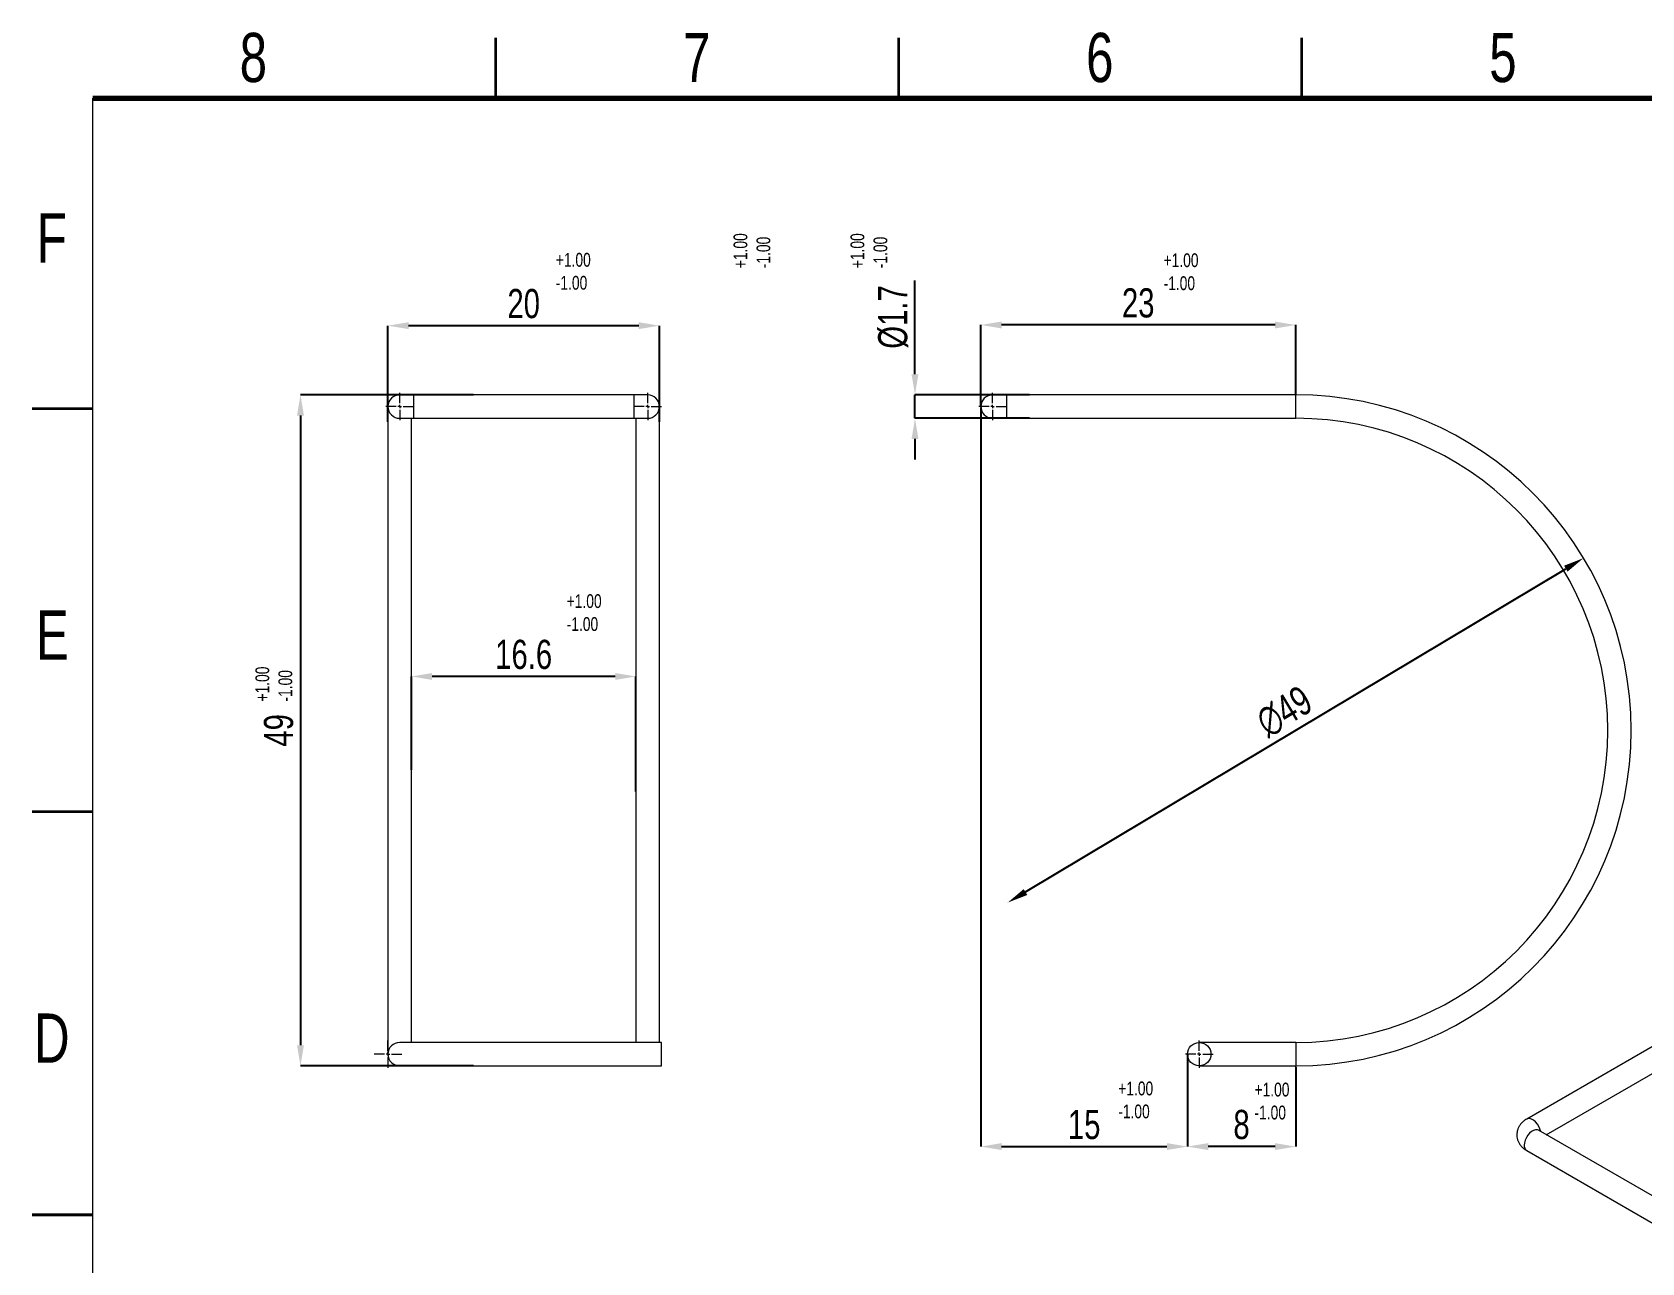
# Model space of a CAD drawing. Header units: millimetres. Extents: x 26708 to 26951, y 6832 to 7004.
# Drawn here: x 26707.8 to 26824.6, y 6914.6 to 7003.9 of the extents above; entities that cross this region are included whole.
import ezdxf

# ---------------------------------------------------------------- set-up
doc = ezdxf.new("R2010")
doc.units = ezdxf.units.MM
doc.linetypes.add('SLD-Solid', pattern=[0])
doc.styles.add('SLDTEXTSTYLE0', font='TXT', dxfattribs={"width": 0.75})
doc.dimstyles.new('SLDDIMSTYLE16', dxfattribs={"dimtxt": 2.116667, "dimasz": 1.5, "dimexe": 0, "dimexo": 0.0625, "dimgap": 0.529167, "dimtad": 1, "dimdec": 0, "dimrnd": 1e-09, "dimzin": 12, "dimdsep": 46, "dimtxsty": 'SLDTEXTSTYLE0', "dimcen": 0.09, "dimadec": 0, "dimazin": 3, "dimtfac": 1, "dimtdec": 0, "dimtmove": 0, "dimatfit": 0, "dimfxl": 1, "dimfrac": 2, "dimtolj": 1, "dimtzin": 12, "dimarcsym": 0})

# ---------------------------------------------------------------- blocks, each defined once
blk = doc.blocks.new('SW_CENTERMARKSYMBOL_4')
at = {"color": 0, "linetype": 'SLD-Solid', "lineweight": 0}
for p, q in [((-0.25, 0), (-1, 0)), ((0, 0), (-0.125, 0)), ((0, 0.25), (0, 1)), ((0, 0), (0, 0.125)), ((0, 0), (0, -0.125)), ((0, 0), (0.125, 0)), ((0.25, 0), (1, 0)), ((0, -0.25), (0, -1))]:
    blk.add_line(p, q, dxfattribs=at)
blk = doc.blocks.new('SW_CENTERMARKSYMBOL_5')
at = {"color": 0, "linetype": 'SLD-Solid', "lineweight": 0}
for p, q in [((-0.25, 0), (-1, 0)), ((0, 0), (-0.125, 0)), ((0, 0.25), (0, 1)), ((0, 0), (0, 0.125)), ((0, 0), (0, -0.125)), ((0, 0), (0.125, 0)), ((0.25, 0), (1, 0)), ((0, -0.25), (0, -1))]:
    blk.add_line(p, q, dxfattribs=at)
blk = doc.blocks.new('SW_CENTERMARKSYMBOL_6')
at = {"color": 0, "linetype": 'SLD-Solid', "lineweight": 0}
for p, q in [((-0.25, 0), (-1, 0)), ((0, 0), (-0.125, 0)), ((0, 0.25), (0, 1)), ((0, 0), (0, 0.125)), ((0, 0), (0, -0.125)), ((0, 0), (0.125, 0)), ((0.25, 0), (1, 0)), ((0, -0.25), (0, -1))]:
    blk.add_line(p, q, dxfattribs=at)
blk = doc.blocks.new('SW_CENTERMARKSYMBOL_7')
at = {"color": 0, "linetype": 'SLD-Solid', "lineweight": 0}
for p, q in [((-0.25, 0), (-1, 0)), ((0, 0), (-0.125, 0)), ((0, 0.25), (0, 1)), ((0, 0), (0, 0.125)), ((0, 0), (0, -0.125)), ((0, 0), (0.125, 0)), ((0.25, 0), (1, 0)), ((0, -0.25), (0, -1))]:
    blk.add_line(p, q, dxfattribs=at)
blk = doc.blocks.new('SW_CENTERMARKSYMBOL_8')
at = {"color": 0, "linetype": 'SLD-Solid', "lineweight": 0}
for p, q in [((-0.25, 0), (-1, 0)), ((0, 0), (-0.125, 0)), ((0, 0.25), (0, 1)), ((0, 0), (0, 0.125)), ((0, 0), (0, -0.125)), ((0, 0), (0.125, 0)), ((0.25, 0), (1, 0)), ((0, -0.25), (0, -1))]:
    blk.add_line(p, q, dxfattribs=at)
blk = doc.blocks.new('*D10')
at = {"color": 0, "lineweight": -2, "transparency": 16777216}
for p, q in [((26733.63, 6975.59), (26733.63, 6982.57)), ((26751.83, 6982.57), (26735.13, 6982.57)), ((26753.33, 6975.59), (26753.33, 6982.57))]:
    blk.add_line(p, q, dxfattribs=at)
at = {"color": 0, "transparency": 16777216}
for points in [[(26735.13, 6982.82), (26735.13, 6982.32), (26733.63, 6982.57)], [(26751.83, 6982.82), (26751.83, 6982.32), (26753.33, 6982.57)]]:
    blk.add_solid(points, dxfattribs=at)
at = {"layer": 'Defpoints', "color": 0, "transparency": 16777216}
for p in [(26733.63, 6982.57), (26733.63, 6975.53), (26753.33, 6975.53)]:
    blk.add_point(p, dxfattribs=at)
at = {"color": 0, "transparency": 16777216, "insert": (26743.48, 6984.16), "char_height": 2.117, "attachment_point": 5, "style": 'SLDTEXTSTYLE0'}
blk.add_mtext('\\A1;20', dxfattribs=at)
blk = doc.blocks.new('*D11')
at = {"color": 0, "lineweight": -2, "transparency": 16777216}
for p, q in [((26739.84, 6977.55), (26727.28, 6977.55)), ((26727.28, 6976.05), (26727.28, 6930.35)), ((26739.84, 6928.85), (26727.28, 6928.85))]:
    blk.add_line(p, q, dxfattribs=at)
at = {"color": 0, "transparency": 16777216}
for points in [[(26727.03, 6976.05), (26727.53, 6976.05), (26727.28, 6977.55)], [(26727.03, 6930.35), (26727.53, 6930.35), (26727.28, 6928.85)]]:
    blk.add_solid(points, dxfattribs=at)
at = {"layer": 'Defpoints', "color": 0, "transparency": 16777216}
for p in [(26739.9, 6977.55), (26727.28, 6928.85), (26739.9, 6928.85)]:
    blk.add_point(p, dxfattribs=at)
at = {"color": 0, "transparency": 16777216, "insert": (26725.7, 6953.2), "char_height": 2.117, "attachment_point": 5, "rotation": 90, "style": 'SLDTEXTSTYLE0'}
blk.add_mtext('\\A1;49', dxfattribs=at)
blk = doc.blocks.new('*D12')
at = {"color": 0, "lineweight": -2, "transparency": 16777216}
for p, q in [((26776.66, 6976.73), (26776.66, 6982.62)), ((26798.01, 6982.62), (26778.16, 6982.62)), ((26799.51, 6977.61), (26799.51, 6982.62))]:
    blk.add_line(p, q, dxfattribs=at)
at = {"color": 0, "transparency": 16777216}
for points in [[(26778.16, 6982.87), (26778.16, 6982.37), (26776.66, 6982.62)], [(26798.01, 6982.87), (26798.01, 6982.37), (26799.51, 6982.62)]]:
    blk.add_solid(points, dxfattribs=at)
at = {"layer": 'Defpoints', "color": 0, "transparency": 16777216}
for p in [(26776.66, 6982.62), (26776.66, 6976.67), (26799.51, 6977.55)]:
    blk.add_point(p, dxfattribs=at)
at = {"color": 0, "transparency": 16777216, "insert": (26788.08, 6984.21), "char_height": 2.117, "attachment_point": 5, "style": 'SLDTEXTSTYLE0'}
blk.add_mtext('\\A1;23', dxfattribs=at)
blk = doc.blocks.new('*D13')
at = {"color": 0, "lineweight": -2, "transparency": 16777216}
for p, q in [((26791.66, 6929.64), (26791.66, 6922.99)), ((26799.51, 6928.79), (26799.51, 6922.99)), ((26798.01, 6922.99), (26793.16, 6922.99))]:
    blk.add_line(p, q, dxfattribs=at)
at = {"color": 0, "transparency": 16777216}
for points in [[(26793.16, 6923.24), (26793.16, 6922.74), (26791.66, 6922.99)], [(26798.01, 6923.24), (26798.01, 6922.74), (26799.51, 6922.99)]]:
    blk.add_solid(points, dxfattribs=at)
at = {"layer": 'Defpoints', "color": 0, "transparency": 16777216}
for p in [(26791.66, 6929.7), (26799.51, 6928.85), (26791.66, 6922.99)]:
    blk.add_point(p, dxfattribs=at)
at = {"color": 0, "transparency": 16777216, "insert": (26795.58, 6924.58), "char_height": 2.117, "attachment_point": 5, "style": 'SLDTEXTSTYLE0'}
blk.add_mtext('\\A1;8', dxfattribs=at)
blk = doc.blocks.new('*D14')
at = {"color": 0, "lineweight": -2, "transparency": 16777216}
blk.add_line((26779.9, 6941.47), (26819.11, 6964.93), dxfattribs=at)
at = {"color": 0, "transparency": 16777216}
for points in [[(26818.99, 6965.15), (26819.24, 6964.72), (26820.4, 6965.7)], [(26779.77, 6941.68), (26780.03, 6941.25), (26778.61, 6940.7)]]:
    blk.add_solid(points, dxfattribs=at)
at = {"layer": 'Defpoints', "color": 0, "transparency": 16777216}
for p in [(26820.4, 6965.7), (26778.61, 6940.7)]:
    blk.add_point(p, dxfattribs=at)
at = {"color": 0, "transparency": 16777216, "insert": (26798.69, 6954.56), "char_height": 2.117, "attachment_point": 5, "rotation": 30.8959, "style": 'SLDTEXTSTYLE0'}
blk.add_mtext('\\A1;∅49', dxfattribs=at)
blk = doc.blocks.new('*D15')
at = {"color": 0, "lineweight": -2, "transparency": 16777216}
for p, q in [((26771.88, 6979.05), (26771.88, 6985.84)), ((26780.2, 6977.55), (26771.88, 6977.55)), ((26771.88, 6975.85), (26771.88, 6977.55)), ((26780.2, 6975.85), (26771.88, 6975.85)), ((26771.88, 6974.35), (26771.88, 6972.85))]:
    blk.add_line(p, q, dxfattribs=at)
at = {"color": 0, "transparency": 16777216}
for points in [[(26771.63, 6979.05), (26772.13, 6979.05), (26771.88, 6977.55)], [(26771.63, 6974.35), (26772.13, 6974.35), (26771.88, 6975.85)]]:
    blk.add_solid(points, dxfattribs=at)
at = {"layer": 'Defpoints', "color": 0, "transparency": 16777216}
for p in [(26771.88, 6977.55), (26780.26, 6977.55), (26780.26, 6975.85)]:
    blk.add_point(p, dxfattribs=at)
at = {"color": 0, "transparency": 16777216, "insert": (26770.3, 6983.2), "char_height": 2.117, "attachment_point": 5, "rotation": 90, "style": 'SLDTEXTSTYLE0'}
blk.add_mtext('\\A1;%%C1.7', dxfattribs=at)
blk = doc.blocks.new('*D16')
at = {"color": 0, "lineweight": -2, "transparency": 16777216}
for p, q in [((26735.33, 6950.33), (26735.33, 6957.11)), ((26750.13, 6957.11), (26736.83, 6957.11)), ((26751.63, 6948.76), (26751.63, 6957.11))]:
    blk.add_line(p, q, dxfattribs=at)
at = {"color": 0, "transparency": 16777216}
for points in [[(26736.83, 6957.36), (26736.83, 6956.86), (26735.33, 6957.11)], [(26750.13, 6957.36), (26750.13, 6956.86), (26751.63, 6957.11)]]:
    blk.add_solid(points, dxfattribs=at)
at = {"layer": 'Defpoints', "color": 0, "transparency": 16777216}
for p in [(26735.33, 6957.11), (26735.33, 6950.27), (26751.63, 6948.7)]:
    blk.add_point(p, dxfattribs=at)
at = {"color": 0, "transparency": 16777216, "insert": (26743.48, 6958.7), "char_height": 2.117, "attachment_point": 5, "style": 'SLDTEXTSTYLE0'}
blk.add_mtext('\\A1;16.6', dxfattribs=at)
blk = doc.blocks.new('*D17')
at = {"color": 0, "lineweight": -2, "transparency": 16777216}
for p, q in [((26776.66, 6976.64), (26776.66, 6922.99)), ((26791.66, 6929.64), (26791.66, 6922.99)), ((26778.16, 6922.99), (26790.16, 6922.99))]:
    blk.add_line(p, q, dxfattribs=at)
at = {"color": 0, "transparency": 16777216}
for points in [[(26778.16, 6923.24), (26778.16, 6922.74), (26776.66, 6922.99)], [(26790.16, 6923.24), (26790.16, 6922.74), (26791.66, 6922.99)]]:
    blk.add_solid(points, dxfattribs=at)
at = {"layer": 'Defpoints', "color": 0, "transparency": 16777216}
for p in [(26776.66, 6976.7), (26791.66, 6929.7), (26791.66, 6922.99)]:
    blk.add_point(p, dxfattribs=at)
at = {"color": 0, "transparency": 16777216, "insert": (26784.16, 6924.58), "char_height": 2.117, "attachment_point": 5, "style": 'SLDTEXTSTYLE0'}
blk.add_mtext('\\A1;15', dxfattribs=at)

msp = doc.modelspace()

# ---------------------------------------------------------------- linework, layer by layer
at = {"color": 7, "linetype": 'Continuous', "lineweight": 35}
for p, q in [((26741.45, 6999.07), (26741.45, 7003.46)), ((26770.7, 6999.07), (26770.7, 7003.46)), ((26799.96, 6999.07), (26799.96, 7003.46)), ((26712.2, 6976.54), (26707.81, 6976.54)), ((26712.2, 6947.29), (26707.81, 6947.29)), ((26707.81, 6918.04), (26712.2, 6918.04)), ((26712.2, 6918.04), (26707.81, 6918.04))]:
    msp.add_line(p, q, dxfattribs=at)
at = {"color": 7, "linetype": 'Continuous', "lineweight": 18}
msp.add_line((26712.2, 6837.01), (26712.2, 6999.07), dxfattribs=at)
at = {"color": 7, "linetype": 'Continuous', "lineweight": 70}
msp.add_line((26712.2, 6999.07), (26946.22, 6999.07), dxfattribs=at)
at = {"linetype": 'SLD-Solid', "lineweight": 0}
for p, q in [((26733.63, 6976.7), (26733.63, 6929.7)), ((26735.48, 6977.55), (26734.48, 6977.55)), ((26751.48, 6977.55), (26735.48, 6977.55)), ((26735.48, 6977.55), (26735.48, 6976.7)), ((26735.48, 6976.7), (26735.48, 6975.85)), ((26752.48, 6977.55), (26751.48, 6977.55)), ((26751.48, 6977.55), (26751.48, 6976.7)), ((26751.48, 6976.7), (26751.48, 6975.85)), ((26753.33, 6930.55), (26753.33, 6976.7)), ((26778.51, 6977.55), (26777.51, 6977.55)), ((26799.51, 6977.55), (26778.51, 6977.55)), ((26778.51, 6977.55), (26778.51, 6976.7)), ((26778.51, 6976.7), (26778.51, 6975.85)), ((26799.51, 6975.85), (26799.51, 6977.55)), ((26734.48, 6975.85), (26735.48, 6975.85)), ((26735.33, 6930.55), (26735.33, 6975.85)), ((26735.48, 6975.85), (26751.48, 6975.85)), ((26751.48, 6975.85), (26752.48, 6975.85)), ((26751.63, 6975.85), (26751.63, 6930.55)), ((26777.51, 6975.85), (26778.51, 6975.85)), ((26778.51, 6975.85), (26799.51, 6975.85)), ((26831.13, 6933.57), (26816.28, 6924.99)), ((26817.7, 6923.85), (26831.98, 6932.09)), ((26752.48, 6930.55), (26734.48, 6930.55)), ((26753.48, 6930.55), (26752.48, 6930.55)), ((26753.48, 6929.7), (26753.48, 6930.55)), ((26799.51, 6930.55), (26792.51, 6930.55)), ((26799.51, 6930.55), (26799.51, 6928.85)), ((26734.48, 6928.85), (26752.48, 6928.85)), ((26752.48, 6928.85), (26753.48, 6928.85)), ((26753.48, 6928.85), (26753.48, 6929.7)), ((26792.51, 6928.85), (26799.51, 6928.85)), ((26828.44, 6917.65), (26817.13, 6924.18)), ((26817.13, 6924.18), (26817.13, 6924.18)), ((26816.28, 6922.71), (26827.59, 6916.17))]:
    msp.add_line(p, q, dxfattribs=at)
at = {"linetype": 'SLD-Solid', "lineweight": 0, "flags": 128}
for points in [[(26817.13, 6924.18), (26817.05, 6924.21), (26816.92, 6924.21), (26816.78, 6924.17), (26816.63, 6924.09), (26816.49, 6923.97), (26816.36, 6923.82), (26816.26, 6923.64), (26816.17, 6923.46), (26816.12, 6923.27), (26816.1, 6923.1)], [(26817.29, 6924.09), (26817.29, 6924.09), (26817.24, 6924.27), (26817.16, 6924.46), (26817.05, 6924.63), (26816.92, 6924.78), (26816.78, 6924.91), (26816.63, 6924.99), (26816.49, 6925.03), (26816.36, 6925.03), (26816.28, 6924.99)]]:
    msp.add_lwpolyline(points, dxfattribs=at)
at = {"linetype": 'SLD-Solid', "lineweight": 0}
msp.add_circle((26792.51, 6929.7), 0.85, dxfattribs=at)
for centre, radius, start, end in [((26734.48, 6976.7), 0.85, 90, 180), ((26734.48, 6976.7), 0.85, 180, 270), ((26752.48, 6976.7), 0.85, 0, 90), ((26752.48, 6976.7), 0.85, 270, 0), ((26777.51, 6976.7), 0.85, 90, 180), ((26777.51, 6976.7), 0.85, 180, 270), ((26799.51, 6953.2), 24.35, 0, 90), ((26799.51, 6953.2), 22.65, 270, 90), ((26799.51, 6953.2), 24.35, 270, 0), ((26734.48, 6929.7), 0.85, 90, 180), ((26734.48, 6929.7), 0.85, 180, 270), ((26816.51, 6923.05), 0.412, 173.1429, 235.545)]:
    msp.add_arc(centre, radius, start, end, dxfattribs=at)
msp.add_open_spline([(26816.28, 6924.99), (26816.23, 6924.96), (26816.11, 6924.89), (26815.95, 6924.75), (26815.8, 6924.58), (26815.68, 6924.39), (26815.6, 6924.17), (26815.56, 6923.95), (26815.56, 6923.71), (26815.61, 6923.49), (26815.7, 6923.29), (26815.81, 6923.1), (26815.96, 6922.93), (26816.12, 6922.8), (26816.24, 6922.73), (26816.28, 6922.71)], degree=3, knots=[0, 0, 0, 0, 0.060205, 0.145526, 0.227068, 0.305787, 0.382695, 0.467115, 0.548294, 0.627076, 0.704571, 0.782232, 0.861532, 0.943876, 1, 1, 1, 1], dxfattribs=at)

# ---------------------------------------------------------------- block references
at = {"linetype": 'Continuous', "lineweight": 0}
for name, p in [('SW_CENTERMARKSYMBOL_5', (26734.48, 6976.7)), ('SW_CENTERMARKSYMBOL_4', (26752.48, 6976.7)), ('SW_CENTERMARKSYMBOL_8', (26777.51, 6976.7)), ('SW_CENTERMARKSYMBOL_6', (26733.63, 6929.7)), ('SW_CENTERMARKSYMBOL_7', (26792.51, 6929.7))]:
    msp.add_blockref(name, p, dxfattribs=at)

# ---------------------------------------------------------------- texts
at = {"color": 7, "linetype": 'Continuous', "lineweight": 0, "char_height": 3.57, "attachment_point": 2, "style": 'SLDTEXTSTYLE0'}
for s, insert in [('8', (26723.86, 7003.82)), ('7', (26756.04, 7003.82)), ('6', (26785.29, 7003.82)), ('5', (26814.55, 7003.82)), ('F', (26709.23, 6990.72)), ('E', (26709.28, 6961.9)), ('D', (26709.23, 6932.65))]:
    msp.add_mtext(s, dxfattribs=dict(at, insert=insert))
at = {"char_height": 1, "attachment_point": 1, "rotation": 90, "style": 'SLDTEXTSTYLE0'}
for insert in [(26758.71, 6986.74), (26767.2, 6986.74), (26724.01, 6955.29)]:
    msp.add_mtext_dynamic_manual_height_columns('+1.00\\P-1.00', width=6.243, gutter_width=172.22, heights=[0], dxfattribs=dict(at, insert=insert))
at = {"char_height": 1, "attachment_point": 1, "style": 'SLDTEXTSTYLE0'}
for insert in [(26745.81, 6987.85), (26789.92, 6987.82), (26746.6, 6963.08), (26786.63, 6927.71), (26796.52, 6927.63)]:
    msp.add_mtext_dynamic_manual_height_columns('+1.00\\P-1.00', width=6.243, gutter_width=172.22, heights=[0], dxfattribs=dict(at, insert=insert))

# ---------------------------------------------------------------- dimensions: what is measured, and where the dimension line sits
dim = msp.add_linear_dim(base=(26771.88, 6977.55), p1=(26780.26, 6975.85), p2=(26780.26, 6977.55), angle=90, text='%%C1.7', dimstyle='SLDDIMSTYLE16', override={"dimtxsty": 'SLDTEXTSTYLE0'})
dim.commit()
dim.dimension.update_dxf_attribs({"geometry": '*D15', "text_midpoint": (26770.3, 6983.2)})
for base, p1, p2, picture, middle in [((26733.63, 6982.57), (26753.33, 6975.53), (26733.63, 6975.53), '*D10', (26743.48, 6984.16)), ((26776.66, 6982.62), (26799.51, 6977.55), (26776.66, 6976.67), '*D12', (26788.08, 6984.21)), ((26791.66, 6922.99), (26776.66, 6976.7), (26791.66, 6929.7), '*D17', (26784.16, 6924.58)), ((26791.66, 6922.99), (26799.51, 6928.85), (26791.66, 6929.7), '*D13', (26795.58, 6924.58))]:
    dim = msp.add_linear_dim(base=base, p1=p1, p2=p2, dimstyle='SLDDIMSTYLE16', override={"dimtxsty": 'SLDTEXTSTYLE0'})
    dim.commit()
    dim.dimension.update_dxf_attribs({"geometry": picture, "text_midpoint": middle})
dim = msp.add_linear_dim(base=(26727.28, 6928.85), p1=(26739.9, 6977.55), p2=(26739.9, 6928.85), angle=90, dimstyle='SLDDIMSTYLE16', override={"dimtxsty": 'SLDTEXTSTYLE0'})
dim.commit()
dim.dimension.update_dxf_attribs({"geometry": '*D11', "text_midpoint": (26725.7, 6953.2)})
dim = msp.add_diameter_dim_2p(p1=(26778.61, 6940.7), p2=(26820.4, 6965.7), dimstyle='SLDDIMSTYLE16', override={"dimtxsty": 'SLDTEXTSTYLE0'})
dim.commit()
dim.dimension.update_dxf_attribs({"geometry": '*D14', "text_midpoint": (26798.69, 6954.56)})
dim = msp.add_linear_dim(base=(26735.33, 6957.11), p1=(26751.63, 6948.7), p2=(26735.33, 6950.27), text='16.6', dimstyle='SLDDIMSTYLE16', override={"dimtxsty": 'SLDTEXTSTYLE0'})
dim.commit()
dim.dimension.update_dxf_attribs({"geometry": '*D16', "text_midpoint": (26743.48, 6958.7)})

doc.saveas('drawing.dxf')
